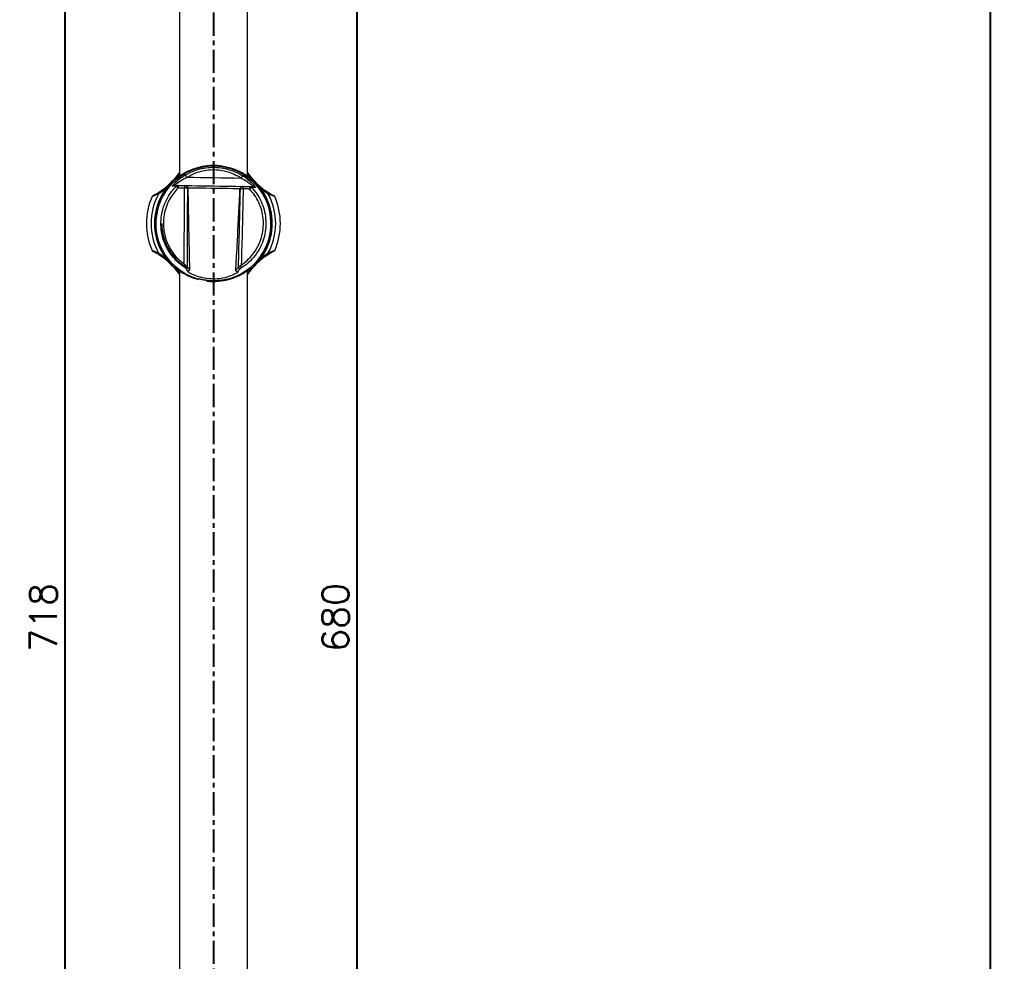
# Model space of a CAD drawing. Extents: x 36 to 784, y -97 to 961.
# Drawn here: x 421.9 to 784.3, y 254.6 to 606.3 of the extents above; entities that cross this region are included whole.
import ezdxf

# ---------------------------------------------------------------- set-up
doc = ezdxf.new("R2010")
doc.units = 0
doc.header["$LTSCALE"] = 23.1
doc.header["$MEASUREMENT"] = 0
doc.linetypes.add('CENTER', pattern=[0.6, 0.375, -0.075, 0.075, -0.075])
doc.layers.get('0').update_dxf_attribs({"linetype": 'CONTINUOUS'})
doc.layers.get('Defpoints').update_dxf_attribs({"linetype": 'CONTINUOUS'})
doc.styles.get("Standard").update_dxf_attribs({"font": 'txt.shx', "bigfont": 'whgtxt.shx'})
doc.dimstyles.get("Standard").update_dxf_attribs({"dimtxt": 2.5, "dimasz": 0.18, "dimexe": 0.18, "dimexo": 0.0625, "dimgap": 0.09, "dimtad": 0, "dimtih": 1, "dimtoh": 1, "dimdec": 4, "dimzin": 0, "dimdsep": 46, "dimtxsty": 'Standard', "dimcen": 0.09, "dimadec": 0, "dimazin": 0, "dimtp": 0.001, "dimtm": 0.001, "dimtfac": 1, "dimtdec": 4, "dimtofl": 0, "dimtmove": 0, "dimatfit": 0, "dimfxl": 0, "dimtolj": 1, "dimtzin": 0, "dimarcsym": 0})

# ---------------------------------------------------------------- blocks, each defined once
blk = doc.blocks.new('*D74')
at = {"color": 2, "lineweight": -2, "transparency": 16777216}
for p, q in [((471.73, 741.86), (437.81, 741.86)), ((438.81, 736.86), (438.81, 29.26)), ((471.73, 24.26), (437.81, 24.26))]:
    blk.add_line(p, q, dxfattribs=at)
at = {"color": 2, "transparency": 16777216}
for points in [[(437.98, 736.86), (439.65, 736.86), (438.81, 741.86)], [(437.98, 29.26), (439.65, 29.26), (438.81, 24.26)]]:
    blk.add_solid(points, dxfattribs=at)
at = {"layer": 'Defpoints', "color": 0, "transparency": 16777216}
for p in [(472.03, 741.86), (438.81, 24.26), (472.03, 24.26)]:
    blk.add_point(p, dxfattribs=at)
at = {"color": 2, "transparency": 16777216, "insert": (430.81, 383.06), "char_height": 10, "attachment_point": 5, "rotation": 90}
blk.add_mtext('\\A1;718', dxfattribs=at)
blk = doc.blocks.new('*D77')
at = {"color": 2, "lineweight": -2, "transparency": 16777216}
for p, q in [((544.58, 723.36), (548.85, 723.36)), ((547.85, 718.36), (547.85, 47.76)), ((544.58, 42.76), (548.85, 42.76))]:
    blk.add_line(p, q, dxfattribs=at)
at = {"color": 2, "transparency": 16777216}
for points in [[(547.02, 718.36), (548.69, 718.36), (547.85, 723.36)], [(547.02, 47.76), (548.69, 47.76), (547.85, 42.76)]]:
    blk.add_solid(points, dxfattribs=at)
at = {"layer": 'Defpoints', "color": 0, "transparency": 16777216}
for p in [(544.28, 723.36), (544.28, 42.76), (547.85, 42.76)]:
    blk.add_point(p, dxfattribs=at)
at = {"color": 2, "transparency": 16777216, "insert": (539.85, 383.06), "char_height": 10, "attachment_point": 5, "rotation": 90}
blk.add_mtext('\\A1;680', dxfattribs=at)
blk = doc.blocks.new('A$C59C15329')
at = {"color": 7, "linetype": 'Continuous', "lineweight": 15}
for p, q in [((34.25, 671.99), (34.25, 523.19)), ((59.65, 523.19), (59.65, 672.43)), ((32.39, 520.05), (33.85, 520.03)), ((37.41, 519.08), (37.41, 519.01)), ((37.41, 519.01), (37.44, 517.39)), ((56.79, 517.11), (56.87, 518.73)), ((56.87, 518.73), (56.87, 518.8)), ((60.45, 519.65), (61.91, 519.63)), ((25.05, 516.55), (24.76, 516.4)), ((37.44, 517.39), (37.49, 514.57)), ((56.66, 514.29), (56.79, 517.11)), ((37.49, 514.57), (37.71, 503.47)), ((56.11, 503.2), (56.66, 514.29)), ((37.71, 503.47), (37.75, 501.77)), ((37.75, 501.77), (37.79, 499.67)), ((55.92, 499.4), (56.03, 501.5)), ((56.03, 501.5), (56.11, 503.2)), ((37.79, 499.67), (37.83, 497.97)), ((37.83, 497.97), (37.86, 496.72)), ((37.86, 496.72), (37.93, 493.91)), ((55.77, 496.46), (55.83, 497.71)), ((55.83, 497.71), (55.92, 499.4)), ((37.93, 493.91), (38.06, 488.71)), ((55.33, 488.46), (55.62, 493.65)), ((55.62, 493.65), (55.77, 496.46)), ((36.38, 489.34), (36.37, 489.34)), ((37.13, 489.76), (37.14, 489.76)), ((56.28, 489.48), (56.29, 489.48)), ((34.25, 488.49), (34.25, 142.89)), ((57.04, 489.04), (57.04, 489.04)), ((59.65, 146), (59.65, 488.49))]:
    blk.add_line(p, q, dxfattribs=at)
at = {"color": 8, "linetype": 'Continuous', "lineweight": 15}
for p, q in [((34.25, 523.88), (34.11, 523.7)), ((59.79, 523.7), (59.65, 523.88)), ((34.11, 487.98), (34.25, 487.8)), ((59.65, 487.8), (59.79, 487.98))]:
    blk.add_line(p, q, dxfattribs=at)
at = {"color": 7, "linetype": 'Continuous', "lineweight": 15, "flags": 128}
for points in [[(57.3, 522.69), (54.81, 522.73), (52.3, 522.77), (49.75, 522.8), (47.19, 522.84), (44.64, 522.88), (42.09, 522.91), (39.57, 522.95), (37.09, 522.99)], [(33.13, 519.74), (33.15, 519.72), (33.19, 519.68), (33.25, 519.62), (33.33, 519.54), (33.43, 519.45), (33.54, 519.33), (33.66, 519.21), (33.78, 519.09)], [(36.26, 520), (36.34, 520), (36.41, 520)], [(36.49, 519.99), (37.3, 519.98), (38.95, 519.96), (40.81, 519.93), (42.83, 519.9), (44.96, 519.87), (47.15, 519.84), (49.34, 519.81), (51.47, 519.78), (53.49, 519.75), (55.35, 519.72), (57, 519.7), (57.8, 519.68)], [(37.41, 519.01), (37.36, 519.01), (37.25, 519)], [(57.03, 518.71), (56.98, 518.71), (56.87, 518.73)], [(57.89, 519.68), (57.97, 519.68), (58.04, 519.68)], [(60.49, 518.7), (60.62, 518.82), (60.74, 518.94), (60.86, 519.05), (60.96, 519.14), (61.04, 519.22), (61.1, 519.28), (61.14, 519.32), (61.16, 519.33)], [(26.45, 516.81), (26.4, 516.9), (26.35, 516.98), (26.3, 517.05), (26.26, 517.11), (26.23, 517.17), (26.2, 517.2), (26.19, 517.23), (26.18, 517.24)], [(67.45, 516.81), (67.5, 516.9), (67.55, 516.98), (67.59, 517.05), (67.63, 517.11), (67.67, 517.17), (67.69, 517.2), (67.71, 517.23), (67.71, 517.24)], [(26.45, 494.87), (26.4, 494.79), (26.35, 494.71), (26.3, 494.63), (26.26, 494.57), (26.23, 494.52), (26.2, 494.48), (26.19, 494.45), (26.18, 494.45)], [(67.45, 494.87), (67.5, 494.79), (67.55, 494.71), (67.59, 494.63), (67.63, 494.57), (67.67, 494.52), (67.69, 494.48), (67.71, 494.45), (67.71, 494.45)], [(51.9, 485.01), (51.94, 484.97), (51.97, 484.94)]]:
    blk.add_lwpolyline(points, dxfattribs=at)
at = {"color": 8, "linetype": 'Continuous', "lineweight": 15, "flags": 128}
for points in [[(29.09, 518.68), (27.86, 517.76), (26.45, 516.81)], [(56.95, 518.79), (55.87, 518.81), (54.2, 518.83), (52.33, 518.86), (50.31, 518.89), (48.21, 518.92), (46.07, 518.95), (43.96, 518.98), (41.94, 519.01), (40.07, 519.04), (38.4, 519.06), (37.31, 519.08)], [(67.45, 516.81), (66.04, 517.76), (64.8, 518.68)], [(26.45, 494.87), (27.86, 493.92), (29.09, 493)], [(64.8, 493), (66.04, 493.92), (67.45, 494.87)], [(44.2, 484.71), (46.95, 484.54), (49.13, 484.65)]]:
    blk.add_lwpolyline(points, dxfattribs=at)
at = {"color": 7, "linetype": 'Continuous', "lineweight": 15}
blk.add_circle((46.95, 505.84), 21.51, dxfattribs=at)
for centre, radius, start, end in [((46.95, 505.84), 21.5, 283.5115, 254.8232), ((46.95, 505.84), 21.99, 125.719, 234.7317), ((10.18, 542.61), 30, 302.242, 323.3521), ((35.61, 522.44), 1.58, 20.4075, 63.8147), ((58.76, 522.1), 1.58, 114.5196, 157.9276), ((83.72, 542.61), 30, 216.6479, 237.758), ((46.95, 505.84), 21.99, 0, 54.281), ((32.38, 519.06), 0.998, 89.1743, 137.9008), ((33.84, 519.04), 0.998, 89.1768, 134.9319), ((38.1, 519.25), 4.32, 169.5866, 182.188), ((41.04, 519.21), 4.85, 170.663, 181.8436), ((36.44, 514.18), 4.89, 80.5316, 92.852), ((36.25, 519), 1, 359.8459, 89.1599), ((58.03, 518.68), 1, 89.1751, 178.4883), ((57.69, 513.87), 4.88, 85.4808, 97.804), ((53.24, 519.03), 4.85, 356.4912, 7.6716), ((56.18, 518.99), 4.32, 356.1467, 8.7481), ((60.44, 518.65), 0.997, 43.4009, 89.1591), ((61.9, 518.63), 0.998, 40.4342, 89.1572), ((46.95, 505.84), 25, 156.2877, 203.7268), ((46.95, 505.84), 23.25, 151.8398, 208.1602), ((24.51, 515.69), 0.5, 118.0089, 155.9245), ((46.95, 505.84), 23.25, 331.8398, 28.1602), ((69.38, 515.69), 0.5, 24.9868, 61.9604), ((46.95, 505.84), 25, 336.2927, 23.724), ((46.95, 505.84), 19.25, 180, 242.6926), ((46.95, 505.84), 21.99, 305.719, 0), ((24.51, 495.99), 0.5, 204.9905, 241.9566), ((10.18, 469.07), 30, 36.6479, 57.758), ((83.72, 469.07), 30, 122.242, 143.3521), ((69.38, 495.99), 0.5, 298.0089, 335.9245), ((36.63, 489.77), 0.503, 238.8482, 358.3152), ((36.64, 489.76), 0.502, 237.9929, 359.1709), ((56.78, 489.47), 0.502, 179.1626, 300.3414), ((56.79, 489.48), 0.503, 180.0187, 299.4868), ((46.95, 505.84), 21.28, 263.9245, 274.4102)]:
    blk.add_arc(centre, radius, start, end, dxfattribs=at)
at = {"color": 8, "linetype": 'Continuous', "lineweight": 15}
for start, end in [(125.2684, 234.7316), (0, 54.7316), (305.2684, 0)]:
    blk.add_arc((46.95, 505.84), 21.99, start, end, dxfattribs=at)
at = {"color": 7, "linetype": 'Continuous', "lineweight": 15}
for points, knots in [([(60.41, 522.94), (60.42, 522.94), (60.46, 522.9), (60.19, 523.08), (59.26, 523.75), (57.47, 524.85), (55.43, 525.8), (53.47, 526.52), (51.27, 527.08), (49, 527.42), (46.77, 527.5), (44.07, 527.36), (40.86, 526.72), (38.34, 525.76), (36.6, 524.91), (35.46, 524.26), (34.23, 523.47), (33.64, 523.03), (33.44, 522.91), (33.48, 522.96), (33.69, 523.15), (34.09, 523.44), (34.25, 523.56)], [0, 0, 0, 0, 0.005763, 0.047112, 0.121997, 0.206872, 0.258036, 0.309176, 0.361046, 0.412868, 0.457403, 0.50194, 0.583697, 0.670896, 0.701449, 0.749158, 0.796834, 0.875193, 0.892474, 0.933149, 0.973847, 1, 1, 1, 1]), ([(36.31, 523.85), (37.42, 524.45), (39.43, 525.52), (42.65, 526.43), (45.78, 526.87), (49.03, 526.8), (52.26, 526.21), (55.34, 525.14), (57.18, 524.07), (58.1, 523.53)], [0, 0, 0, 0, 0.166596, 0.30052, 0.434402, 0.576131, 0.717882, 0.858909, 1, 1, 1, 1]), ([(57.3, 522.69), (56.45, 523.2), (54.74, 524.22), (51.88, 525.24), (48.89, 525.8), (45.87, 525.87), (42.96, 525.45), (39.98, 524.58), (38.12, 523.55), (37.09, 522.99)], [0, 0, 0, 0, 0.141407, 0.282731, 0.424064, 0.565367, 0.699051, 0.832789, 1, 1, 1, 1]), ([(31.64, 519.73), (31.63, 519.73), (31.61, 519.74), (31.78, 520), (32.45, 520.79), (33.57, 521.88), (34.92, 522.96), (35.85, 523.55), (36.31, 523.85)], [0, 0, 0, 0, 0.034448, 0.18629, 0.383786, 0.6333, 0.816501, 1, 1, 1, 1]), ([(37.09, 522.99), (36.25, 522.55), (34.85, 521.83), (33.44, 520.82), (32.7, 520.26), (32.43, 520.07), (32.4, 520.06), (32.39, 520.05)], [0, 0, 0, 0, 0.373917, 0.625434, 0.821375, 0.967725, 1, 1, 1, 1]), ([(61.91, 519.63), (61.85, 519.66), (61.72, 519.74), (61.03, 520.31), (59.8, 521.24), (58.43, 522.11), (57.5, 522.59), (57.3, 522.69)], [0, 0, 0, 0, 0.149108, 0.338591, 0.586598, 0.91081, 1, 1, 1, 1]), ([(58.1, 523.53), (58.32, 523.39), (59.33, 522.72), (60.79, 521.51), (62.01, 520.21), (62.62, 519.42), (62.64, 519.32), (62.66, 519.27)], [0, 0, 0, 0, 0.086721, 0.404945, 0.651781, 0.843727, 1, 1, 1, 1]), ([(36.37, 489.34), (35.58, 489.9), (34.01, 491.01), (31.88, 493.18), (30.03, 495.76), (28.58, 498.75), (27.65, 501.93), (27.23, 505.5), (27.5, 509.09), (28.44, 512.56), (29.74, 515.37), (31.32, 517.79), (32.53, 519.09), (33.13, 519.74)], [0, 0, 0, 0, 0.082389, 0.164778, 0.259053, 0.353328, 0.447603, 0.541878, 0.659474, 0.753748, 0.848023, 0.924012, 1, 1, 1, 1]), ([(33.78, 519.09), (32.67, 517.8), (30.87, 515.72), (29.32, 512.23), (28.41, 508.94), (28.16, 505.51), (28.56, 502.12), (29.44, 499.08), (30.84, 496.25), (32.92, 493.25), (34.92, 491.61), (36.1, 490.64)], [0, 0, 0, 0, 0.156042, 0.253061, 0.35008, 0.471097, 0.568116, 0.665135, 0.762154, 0.859173, 1, 1, 1, 1]), ([(33.13, 519.74), (33.09, 519.74), (32.89, 519.74), (32.39, 519.73), (31.94, 519.73), (31.64, 519.73)], [0, 0, 0, 0, 0.077669, 0.3883456, 1, 1, 1, 1]), ([(36.2, 519.06), (35.91, 519.06), (35.11, 519.07), (34.3, 519.08), (33.78, 519.09)], [0, 0, 0, 0, 0.354945, 1, 1, 1, 1]), ([(33.85, 520.03), (34.37, 520.03), (35.17, 520.01), (35.98, 520), (36.26, 520)], [0, 0, 0, 0, 0.645148, 1, 1, 1, 1]), ([(36.1, 490.64), (36.1, 493.41), (36.09, 498.95), (36.13, 508.43), (36.17, 515.13), (36.2, 519.06)], [0, 0, 0, 0, 0.292687, 0.585683, 1, 1, 1, 1]), ([(36.41, 520), (36.42, 520), (36.48, 519.99), (36.64, 519.98), (36.91, 519.88), (37.16, 519.67), (37.35, 519.4), (37.39, 519.19), (37.41, 519.08)], [0, 0, 0, 0, 0.0052032, 0.1198731, 0.3539499, 0.574197, 0.7869545, 1, 1, 1, 1]), ([(37.25, 519), (37.23, 515.09), (37.19, 508.26), (37.15, 498.51), (37.14, 492.67), (37.14, 489.76)], [0, 0, 0, 0, 0.401056, 0.700291, 1, 1, 1, 1]), ([(56.28, 489.48), (56.42, 494.4), (56.69, 504.14), (56.91, 513.89), (57.03, 518.71)], [0, 0, 0, 0, 0.505272, 1, 1, 1, 1]), ([(57.89, 519.68), (57.88, 519.68), (57.83, 519.68), (57.66, 519.67), (57.39, 519.58), (57.13, 519.38), (56.94, 519.11), (56.89, 518.9), (56.87, 518.8)], [0, 0, 0, 0, 0.0052033, 0.1198724, 0.353947, 0.5741922, 0.7869508, 1, 1, 1, 1]), ([(61.16, 519.33), (61.84, 518.56), (63.23, 516.94), (64.81, 514.1), (65.96, 510.99), (66.54, 507.72), (66.59, 504.41), (66.06, 501.13), (64.92, 497.73), (63.14, 494.59), (60.81, 491.87), (58.76, 490.13), (57.44, 489.29), (57.04, 489.04)], [0, 0, 0, 0, 0.088127, 0.182408, 0.276688, 0.370968, 0.465249, 0.559529, 0.653809, 0.771413, 0.865694, 0.959974, 1, 1, 1, 1]), ([(58.07, 518.74), (57.97, 513.9), (57.76, 504.42), (57.48, 494.96), (57.35, 490.33)], [0, 0, 0, 0, 0.511235, 1, 1, 1, 1]), ([(57.35, 490.33), (57.46, 490.41), (58.44, 491.07), (60.16, 492.52), (62.38, 495.12), (64.07, 498.11), (65.16, 501.35), (65.66, 504.47), (65.62, 507.63), (65.06, 510.75), (63.97, 513.71), (62.47, 516.42), (61.13, 517.96), (60.49, 518.7)], [0, 0, 0, 0, 0.01264, 0.10961, 0.20658, 0.327538, 0.424509, 0.521479, 0.618449, 0.715419, 0.812389, 0.909358, 1, 1, 1, 1]), ([(58.04, 519.68), (58.32, 519.68), (59.13, 519.67), (59.93, 519.65), (60.45, 519.65)], [0, 0, 0, 0, 0.354848, 1, 1, 1, 1]), ([(60.49, 518.7), (59.97, 518.71), (59.17, 518.72), (58.36, 518.73), (58.07, 518.74)], [0, 0, 0, 0, 0.645059, 1, 1, 1, 1]), ([(62.66, 519.27), (62.62, 519.28), (62.43, 519.28), (61.94, 519.3), (61.47, 519.32), (61.16, 519.33)], [0, 0, 0, 0, 0.077669, 0.388346, 1, 1, 1, 1]), ([(24.28, 516.13), (24.29, 516.14), (24.31, 516.15), (24.48, 516.24), (24.76, 516.39), (25.33, 516.72), (25.83, 517.02), (26.18, 517.24)], [0, 0, 0, 0, 0.107172, 0.216798, 0.385503, 0.552362, 1, 1, 1, 1]), ([(67.71, 517.24), (67.84, 517.15), (68.24, 516.91), (68.8, 516.58), (69.28, 516.31), (69.51, 516.19), (69.57, 516.16), (69.59, 516.14)], [0, 0, 0, 0, 0.1810862, 0.5455189, 0.7617077, 0.9064387, 1, 1, 1, 1]), ([(69.62, 516.13), (69.61, 516.14), (69.59, 516.14), (69.47, 516.21), (69.34, 516.28), (69.28, 516.31)], [0, 0, 0, 0, 0.290672, 0.645966, 1, 1, 1, 1]), ([(24.28, 495.55), (24.29, 495.55), (24.3, 495.54), (24.42, 495.47), (24.55, 495.4), (24.62, 495.37)], [0, 0, 0, 0, 0.290673, 0.645967, 1, 1, 1, 1]), ([(26.18, 494.45), (26.05, 494.53), (25.65, 494.78), (25.09, 495.1), (24.62, 495.37), (24.38, 495.5), (24.33, 495.53), (24.3, 495.54)], [0, 0, 0, 0, 0.181089, 0.545519, 0.761708, 0.906439, 1, 1, 1, 1]), ([(69.61, 495.55), (69.61, 495.55), (69.59, 495.54), (69.42, 495.45), (69.14, 495.29), (68.56, 494.97), (68.07, 494.67), (67.71, 494.45)], [0, 0, 0, 0, 0.107172, 0.216798, 0.385503, 0.55236, 1, 1, 1, 1]), ([(36.37, 489.34), (36.37, 489.35), (36.35, 489.38), (36.31, 489.52), (36.25, 489.81), (36.18, 490.16), (36.14, 490.42), (36.12, 490.52), (36.11, 490.58), (36.11, 490.61), (36.1, 490.62), (36.1, 490.63), (36.1, 490.64), (36.1, 490.64)], [0, 0, 0, 0, 0.113026, 0.255581, 0.480673, 0.793202, 0.881081, 0.940071, 0.969615, 0.984576, 0.99217, 0.996253, 1, 1, 1, 1]), ([(36.1, 490.64), (36.1, 490.64), (36.11, 490.63), (36.11, 490.63), (36.12, 490.62), (36.15, 490.6), (36.19, 490.55), (36.26, 490.48), (36.46, 490.3), (36.72, 490.07), (36.96, 489.87), (37.09, 489.78), (37.12, 489.76), (37.13, 489.76)], [0, 0, 0, 0, 0.003759, 0.007796, 0.015361, 0.03027, 0.05981, 0.119227, 0.200489, 0.519255, 0.74401, 0.886669, 1, 1, 1, 1]), ([(37.46, 488.12), (37.37, 488.21), (37.14, 488.46), (36.78, 488.86), (36.51, 489.18), (36.38, 489.34)], [0, 0, 0, 0, 0.250986, 0.625488, 1, 1, 1, 1]), ([(37.14, 489.76), (37.27, 489.6), (37.54, 489.29), (37.84, 488.95), (38.02, 488.76), (38.06, 488.71)], [0, 0, 0, 0, 0.4291143, 0.8582329, 1, 1, 1, 1]), ([(55.33, 488.46), (55.38, 488.5), (55.56, 488.69), (55.87, 489.02), (56.15, 489.33), (56.28, 489.48)], [0, 0, 0, 0, 0.141767, 0.570886, 1, 1, 1, 1]), ([(56.29, 489.48), (56.3, 489.49), (56.34, 489.5), (56.47, 489.59), (56.71, 489.78), (56.98, 490), (57.18, 490.18), (57.26, 490.25), (57.3, 490.29), (57.32, 490.31), (57.33, 490.32), (57.34, 490.32), (57.34, 490.33), (57.35, 490.33)], [0, 0, 0, 0, 0.113331, 0.255989, 0.480744, 0.799509, 0.880772, 0.940194, 0.969732, 0.984643, 0.992207, 0.996239, 1, 1, 1, 1]), ([(57.35, 490.33), (57.35, 490.33), (57.35, 490.32), (57.34, 490.31), (57.34, 490.3), (57.34, 490.27), (57.32, 490.21), (57.3, 490.11), (57.25, 489.85), (57.18, 489.51), (57.1, 489.22), (57.06, 489.08), (57.05, 489.05), (57.04, 489.04)], [0, 0, 0, 0, 0.00374, 0.007826, 0.015423, 0.030382, 0.059928, 0.118912, 0.20679, 0.519322, 0.744418, 0.886973, 1, 1, 1, 1]), ([(34.25, 488.12), (34.08, 488.24), (33.52, 488.66), (33.33, 488.88), (34, 488.38), (35.32, 487.49), (36.84, 486.65), (38.33, 485.95), (39.87, 485.33), (40.94, 485.07), (41.3, 484.97)], [0, 0, 0, 0, 0.075925, 0.254167, 0.432529, 0.617174, 0.705093, 0.822683, 0.940225, 1, 1, 1, 1]), ([(37.46, 488.12), (37.16, 488.23), (36.85, 488.36), (37, 488.23), (37, 488.23)], [0, 0, 0, 0, 0.970244, 1, 1, 1, 1]), ([(37.27, 488), (37.3, 487.96), (37.44, 487.83), (38.53, 487.17), (40.56, 486.26), (43.47, 485.44), (46.75, 485.13), (49.85, 485.37), (52.58, 486.02), (54.5, 486.8), (55.86, 487.52), (56.17, 487.75), (56.35, 487.89)], [0, 0, 0, 0, 0.029755, 0.130698, 0.245526, 0.370204, 0.488304, 0.59606, 0.703894, 0.820908, 0.897573, 1, 1, 1, 1]), ([(38.06, 488.71), (38.06, 488.67), (38.06, 488.58), (38.01, 488.44), (37.91, 488.26), (37.7, 488.09), (37.55, 488.1), (37.46, 488.12)], [0, 0, 0, 0, 0.0600344, 0.1432787, 0.2861887, 0.5576527, 1, 1, 1, 1]), ([(44.47, 484.36), (44.52, 484.35), (45.25, 484.23), (46.76, 484.19), (49.47, 484.27), (52.71, 484.87), (55.51, 485.89), (57.45, 486.85), (58.67, 487.57), (59.58, 488.17), (60.16, 488.58), (60.44, 488.77), (60.4, 488.73), (60.39, 488.72)], [0, 0, 0, 0, 0.007112, 0.095913, 0.18471, 0.346195, 0.516611, 0.6138, 0.710965, 0.797192, 0.883325, 0.969984, 1, 1, 1, 1]), ([(55.92, 487.85), (55.82, 487.84), (55.68, 487.83), (55.49, 487.99), (55.39, 488.13), (55.34, 488.3), (55.33, 488.4), (55.33, 488.45), (55.33, 488.46)], [0, 0, 0, 0, 0.472838, 0.635478, 0.84507, 0.92083, 0.982051, 1, 1, 1, 1]), ([(57.04, 489.04), (56.9, 488.88), (56.62, 488.57), (56.24, 488.18), (56.01, 487.94), (55.92, 487.85)], [0, 0, 0, 0, 0.3745119, 0.7490145, 1, 1, 1, 1]), ([(56.3, 487.9), (56.3, 487.94), (56.31, 487.99), (56.01, 487.88), (55.92, 487.85)], [0, 0, 0, 0, 0.67947, 1, 1, 1, 1]), ([(41.6, 485.17), (41.58, 485.15), (41.53, 485.11), (41.44, 485.08), (41.36, 485.08), (41.33, 485.09), (41.32, 485.09)], [0, 0, 0, 0, 0.279627, 0.607626, 0.935434, 1, 1, 1, 1]), ([(41.39, 485.16), (41.44, 485.17), (41.54, 485.17), (42.05, 485.08), (42.74, 484.95), (43.56, 484.82), (44.29, 484.73), (44.66, 484.69), (44.7, 484.68)], [0, 0, 0, 0, 0.213064, 0.430649, 0.564853, 0.78347, 0.977337, 1, 1, 1, 1]), ([(48.58, 484.63), (48.95, 484.66), (49.69, 484.72), (50.68, 484.86), (51.44, 484.98), (51.83, 485.03), (51.88, 485.01), (51.9, 485.01)], [0, 0, 0, 0, 0.21633, 0.438668, 0.658073, 0.876608, 1, 1, 1, 1])]:
    blk.add_open_spline(points, degree=3, knots=knots, dxfattribs=at)
at = {"color": 8, "linetype": 'Continuous', "lineweight": 15}
for points, knots in [([(59.65, 523.57), (59.76, 523.49), (60.09, 523.24), (60.38, 522.99), (60.4, 522.96), (60.41, 522.94)], [0, 0, 0, 0, 0.209557, 0.633478, 1, 1, 1, 1]), ([(26.45, 516.81), (26.18, 516.7), (25.73, 516.51), (25.13, 516.28), (24.65, 516.1), (24.3, 515.98), (24.09, 515.9), (24.07, 515.9), (24.06, 515.89)], [0, 0, 0, 0, 0.258084, 0.424077, 0.59027, 0.767049, 0.887974, 1, 1, 1, 1]), ([(69.82, 515.9), (69.83, 515.9), (69.83, 515.89), (69.7, 515.94), (69.42, 516.04), (68.82, 516.26), (68.11, 516.53), (67.61, 516.74), (67.45, 516.81)], [0, 0, 0, 0, 0.071559, 0.176647, 0.320307, 0.523, 0.845021, 1, 1, 1, 1]), ([(24.07, 495.79), (24.07, 495.79), (24.07, 495.79), (24.19, 495.74), (24.48, 495.64), (25.07, 495.43), (25.79, 495.15), (26.29, 494.94), (26.45, 494.87)], [0, 0, 0, 0, 0.072307, 0.177311, 0.320855, 0.523385, 0.845146, 1, 1, 1, 1]), ([(67.45, 494.87), (67.72, 494.98), (68.16, 495.17), (68.76, 495.4), (69.24, 495.58), (69.59, 495.71), (69.8, 495.78), (69.82, 495.79), (69.83, 495.79)], [0, 0, 0, 0, 0.25744, 0.423019, 0.588798, 0.765134, 0.885757, 1, 1, 1, 1]), ([(60.39, 488.72), (60.4, 488.72), (60.42, 488.72), (59.97, 488.36), (59.65, 488.11)], [0, 0, 0, 0, 0.298914, 1, 1, 1, 1])]:
    blk.add_open_spline(points, degree=3, knots=knots, dxfattribs=at)

msp = doc.modelspace()

# ---------------------------------------------------------------- linework, layer by layer
at = {"color": 1, "linetype": 'CENTER'}
msp.add_line((494.28, 747.45), (494.28, 4.53), dxfattribs=at)
msp.add_lwpolyline([(35.88, -97.17), (784.32, -97.17), (784.32, 961.33), (35.88, 961.33)], close=True)

# ---------------------------------------------------------------- block references
msp.add_blockref('A$C59C15329', (447.34, 24.27))

# ---------------------------------------------------------------- dimensions: what is measured, and where the dimension line sits
for base, p1, p2, override, picture, middle in [((438.81, 24.26), (472.03, 741.86), (472.03, 24.26), {"dimtxt": 10, "dimasz": 5, "dimexe": 1, "dimexo": 0.3, "dimgap": 3, "dimtad": 1, "dimtih": 0, "dimtoh": 0, "dimdec": 0, "dimcen": 0, "dimclrd": 2, "dimclre": 2, "dimclrt": 2, "dimtp": 0.1, "dimtm": 0, "dimtfac": 0.5, "dimtdec": 2, "dimatfit": 3}, '*D74', (430.81, 383.06)), ((547.85, 42.76), (544.28, 723.36), (544.28, 42.76), {"dimtxt": 10, "dimasz": 5, "dimexe": 1, "dimexo": 0.3, "dimgap": 3, "dimtad": 1, "dimtih": 0, "dimtoh": 0, "dimdec": 0, "dimrnd": 10, "dimcen": 0, "dimclrd": 2, "dimclre": 2, "dimclrt": 2, "dimtp": 0.1, "dimtm": 0, "dimtfac": 0.5, "dimtdec": 2, "dimatfit": 3}, '*D77', (539.85, 383.06))]:
    dim = msp.add_linear_dim(base=base, p1=p1, p2=p2, angle=90, dimstyle='Standard', override=override)
    dim.commit()
    dim.dimension.update_dxf_attribs({"geometry": picture, "text_midpoint": middle})

doc.saveas('drawing.dxf')
